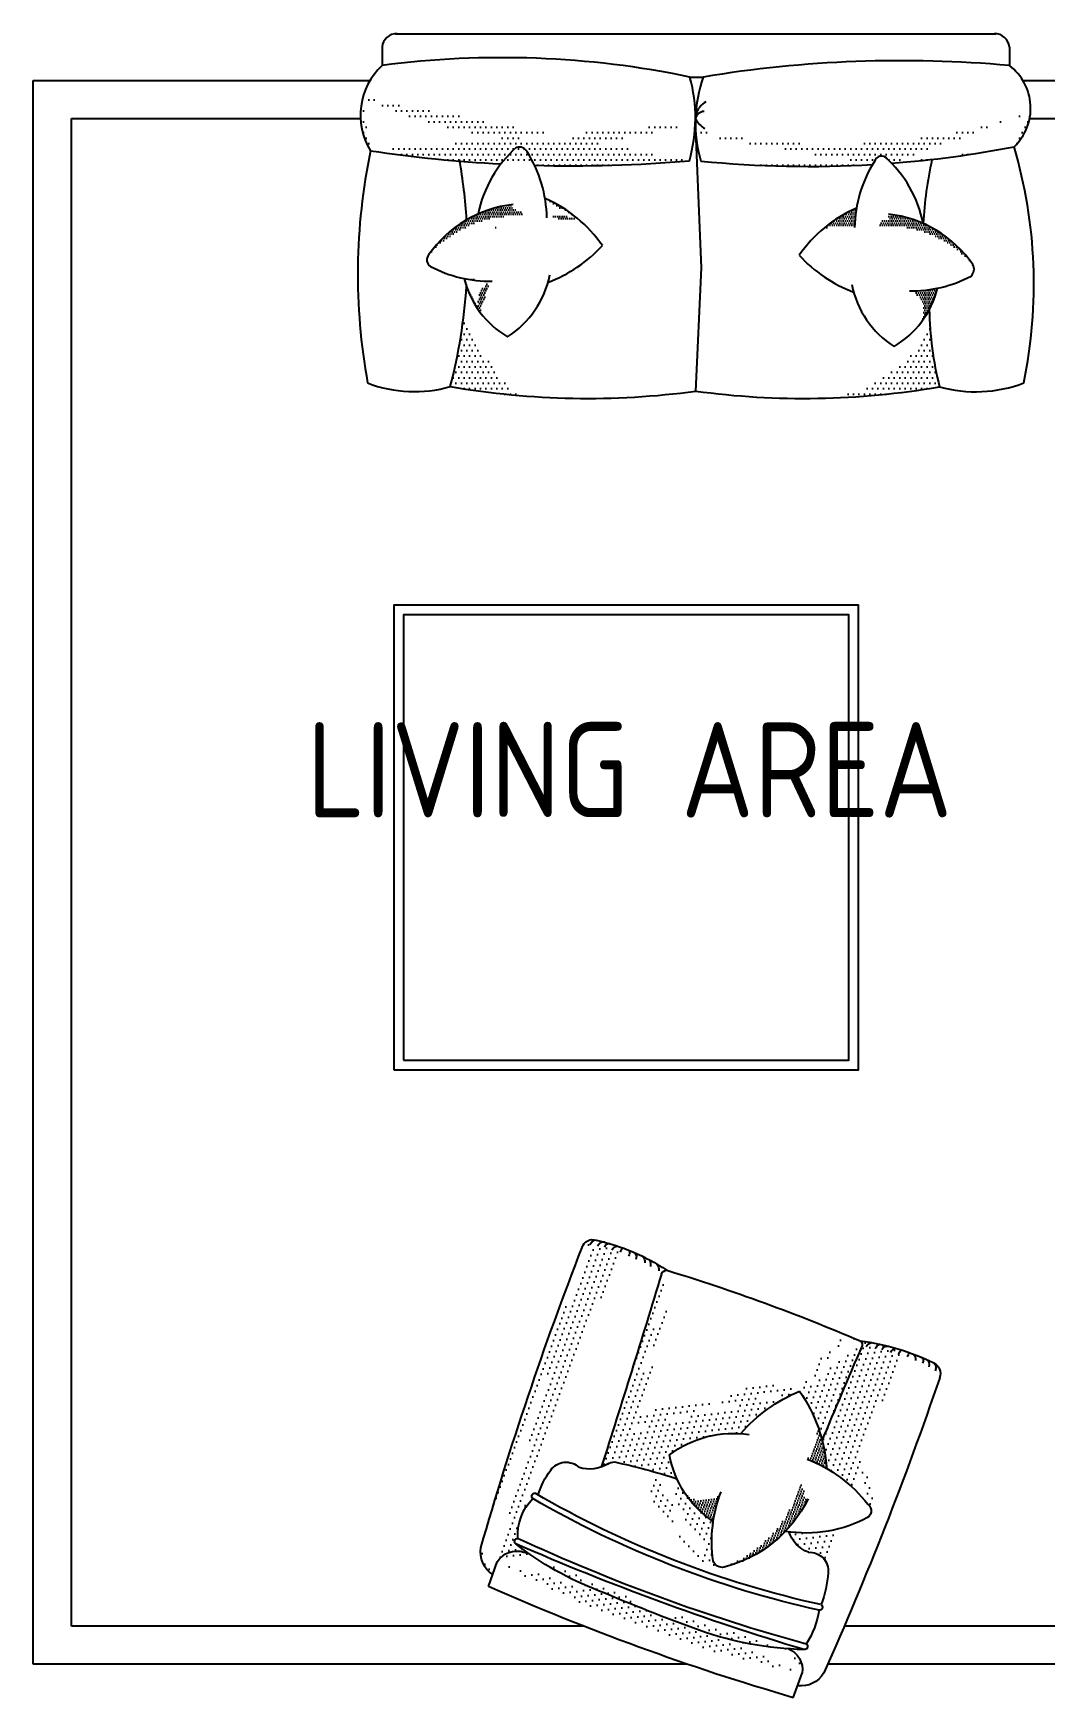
# Model space of a CAD drawing. Extents: x 94328 to 153134, y 57446 to 99026.
# Drawn here: x 112502 to 115156, y 75937 to 80303 of the extents above; entities that cross this region are included whole.
import ezdxf

# ---------------------------------------------------------------- set-up
doc = ezdxf.new("R2010")
doc.units = 0
doc.header["$LTSCALE"] = 1000
doc.header["$MEASUREMENT"] = 0
for name, color, linetype in [('FURNITURE', 31, 'CONTINUOUS'), ('PUB_TEXT', 7, 'CONTINUOUS'), ('家具', 44, 'CONTINUOUS')]:
    doc.layers.add(name, color=color, linetype=linetype)
doc.styles.get("Standard").update_dxf_attribs({"font": 'GBENOR', "bigfont": 'GBCBIG'})
pattern_1 = [(180, (75499.219, -15212.422), (-7.14375, 14.2875), [0, -14.2875])]
pattern_2 = [(180, (75499.2186, -15212.422), (-2.8575, 5.715), [0, -5.715])]
pattern_3 = [(69.954133, (-45238.1915, -68096.1296), (6.98307353, 0.79798927), [0, -6.2865])]
pattern_4 = [(69.954133, (36224.02, 2366.182), (17.457684, 1.994973), [0, -15.71625])]

# ---------------------------------------------------------------- blocks, each defined once
blk = doc.blocks.new('A$C6CBF3060')
at = {"layer": 'FURNITURE'}
h = blk.add_hatch(dxfattribs=at)
h.set_pattern_fill('DOTS', color=8, scale=9, angle=294.1331, style=0)
h.set_pattern_definition(pattern_4)
edge = h.paths.add_edge_path()
edge.add_ellipse((1556.5, 1080.3), major_axis=(-11, 11), ratio=1, start_angle=-4.5462, end_angle=47.964)
edge.add_ellipse((6774.2, -1270.6), major_axis=(-5387.7, 1970.2), ratio=1, start_angle=-4.09689, end_angle=3.14299)
edge.add_ellipse((1411.8, 336.3), major_axis=(-132.5, 48.5), ratio=1, start_angle=-7.3012, end_angle=22.638)
edge.add_ellipse((1270.8, 322.1), major_axis=(-5.66, 5.66), ratio=1, start_angle=-45.4458, end_angle=100.7478)
edge.add_ellipse((1777.4, 966.4), major_axis=(-585.2, 585.2), ratio=1, start_angle=96.8612, end_angle=99.7964)
edge.add_ellipse((2.7, -4302.7), major_axis=(-3374.7, 3374.7), ratio=1, start_angle=-60.7761, end_angle=-60.6106)
edge.add_ellipse((1268.3, 237), major_axis=(-56.2, 20.5), ratio=1, start_angle=-88.1126, end_angle=-11.5792)
edge.add_line((1217.4, 268.4), (1205.3, 235.3))
edge.add_ellipse((1242.3, 293.6), major_axis=(-64.8, 23.7), ratio=1, start_angle=370.1609, end_angle=437.7175, ccw=False)
edge.add_ellipse((10061.5, -2256), major_axis=(-8686.4, 3176.5), ratio=1, start_angle=358.85544, end_angle=364.00895, ccw=False)
edge.add_ellipse((1467.7, 1085.2), major_axis=(-20.2, 20.2), ratio=1, start_angle=-63.9554, end_angle=28.323, ccw=False)
edge.add_ellipse((1364.6, 593.1), major_axis=(-498.8, 182.5), ratio=1, start_angle=270.0794, end_angle=277.8865, ccw=False)
h = blk.add_hatch(dxfattribs=at)
h.set_pattern_fill('DOTS', color=8, scale=9, angle=294.1331, style=0)
h.set_pattern_definition(pattern_4)
edge = h.paths.add_edge_path()
edge.add_ellipse((1958.1, -14.6), major_axis=(-56.2, 20.6), ratio=1, start_angle=191.6731, end_angle=266.5678, ccw=False)
edge.add_ellipse((2612.9, 2850.9), major_axis=(-2756.9, 1008), ratio=1, start_angle=81.6988, end_angle=98.3769, ccw=False)
edge.add_ellipse((1268.3, 237), major_axis=(-56.2, 20.5), ratio=1, start_angle=271.9055, end_angle=348.439, ccw=False)
edge.add_ellipse((2.7, -4302.7), major_axis=(-3374.7, 3374.7), ratio=1, start_angle=299.2239, end_angle=299.3894, ccw=False)
edge.add_ellipse((1777.4, 966.4), major_axis=(-777.3, 284.2), ratio=1, start_angle=74.8796, end_angle=89.2708)
edge.add_ellipse((3480.5, 4888.4), major_axis=(-4792.9, 1750.8), ratio=1, start_angle=87.0252, end_angle=90.2052)
edge.add_ellipse((2042, 916.3), major_axis=(-824.8, 301.5), ratio=1, start_angle=90.439, end_angle=106.1597)
edge = h.paths.add_edge_path()
edge.add_ellipse((2147.2, 320.7), major_axis=(-345.1, 125.2), ratio=1, start_angle=11.5872, end_angle=27.7437)
edge.add_ellipse((1808.7, 281.3), major_axis=(-19.4, 19.4), ratio=1, start_angle=67.5018, end_angle=105.4237)
edge.add_ellipse((1821.5, 403.2), major_axis=(-139.1, 50.8), ratio=1, start_angle=37.3002, end_angle=99.8462, ccw=False)
edge.add_ellipse((1757.1, 473.3), major_axis=(-129.2, 47.3), ratio=1, start_angle=366.2437, end_angle=436.0185, ccw=False)
edge.add_ellipse((1178.4, -1084.9), major_axis=(-1552.2, 566.1), ratio=1, start_angle=272.0551, end_angle=274.4079, ccw=False)
edge.add_ellipse((1934.9, 598.6), major_axis=(-254.2, 92.8), ratio=1, start_angle=44.4843, end_angle=76.1414)
edge = h.paths.add_edge_path()
edge.add_ellipse((1930.3, 535.6), major_axis=(-185.2, 67.8), ratio=1, start_angle=266.2576, end_angle=332.7344, ccw=False)
edge.add_ellipse((2173.4, 327.6), major_axis=(-395.7, 144.8), ratio=1, start_angle=-47.1009, end_angle=-21.051)
edge.add_ellipse((1836.7, 329.1), major_axis=(-259.6, 95), ratio=1, start_angle=-73.9179, end_angle=-32.5329)
edge.add_ellipse((1934.9, 598.6), major_axis=(-253.8, 93.8), ratio=1, start_angle=30.8691, end_angle=44.7181)
edge.add_ellipse((1178.4, -1084.9), major_axis=(-1551.7, 567.4), ratio=1, start_angle=-87.8962, end_angle=-82.0324)
edge.add_ellipse((1524.6, 499.8), major_axis=(-21.7, 21.7), ratio=1, start_angle=-46.4268, end_angle=-9.6428)
edge.add_ellipse((1459.8, 601.6), major_axis=(-63.6, 63.6), ratio=1, start_angle=154.7799, end_angle=166.4795, ccw=False)
edge.add_ellipse((-32929.9, 11526.3), major_axis=(-34080.7, 12019.2), ratio=1, start_angle=181.68914, end_angle=181.82896)
edge.add_ellipse((1733.9, 370.9), major_axis=(-297, 108.5), ratio=1, start_angle=278.6109, end_angle=333.3794, ccw=False)
edge = h.paths.add_edge_path()
edge.add_ellipse((284.1, -3531.4), major_axis=(-3371.5, 3371.5), ratio=1, start_angle=291.7047, end_angle=292.1477, ccw=False)
edge.add_ellipse((2160, 836.6), major_axis=(-10.5, 10.5), ratio=1, start_angle=205.0322, end_angle=274.2593, ccw=False)
edge.add_ellipse((14789.4, -4660.8), major_axis=(-12920.2, 4731), ratio=1, start_angle=-3.4156, end_angle=-2.30487)
edge.add_ellipse((1689.1, 489.6), major_axis=(-369, 134.7), ratio=1, start_angle=214.2625, end_angle=233.9844)
edge.add_ellipse((2290.3, 616.5), major_axis=(-272.7, 99.8), ratio=1, start_angle=322.2465, end_angle=361.5576, ccw=False)
edge = h.paths.add_edge_path()
edge.add_ellipse((3597.7, 106.1), major_axis=(-1399.2, 511.7), ratio=1, start_angle=-8.5592, end_angle=6.2669)
edge.add_ellipse((1897.3, 193.6), major_axis=(-346.5, 127.5), ratio=1, start_angle=246.8199, end_angle=260.344)
edge.add_ellipse((1689.1, 489.6), major_axis=(-368.7, 135.4), ratio=1, start_angle=203.7201, end_angle=214.3835)
edge.add_ellipse((14789.4, -4660.8), major_axis=(-12920.7, 4729.6), ratio=1, start_angle=356.57818, end_angle=357.6889, ccw=False)
edge.add_ellipse((2160, 836.6), major_axis=(-10.5, 10.5), ratio=1, start_angle=205.0322, end_angle=274.2593)
edge.add_ellipse((2096.2, 249.8), major_axis=(-565.9, 207.3), ratio=1, start_angle=271.347, end_angle=283.1166, ccw=False)
edge = h.paths.add_edge_path()
edge.add_ellipse((2618.4, 159.5), major_axis=(-511.6, 187.4), ratio=1, start_angle=-0.8192, end_angle=9.3733)
edge.add_ellipse((2037, 244.6), major_axis=(-45.9, 16.8), ratio=1, start_angle=219.754, end_angle=294.1892)
edge.add_ellipse((2067.3, 376.8), major_axis=(-84.5, 30.9), ratio=1, start_angle=399.4447, end_angle=447.9766, ccw=False)
edge.add_ellipse((2026.7, 687.1), major_axis=(-322.2, 117.8), ratio=1, start_angle=102.6731, end_angle=124.0489)
edge = h.paths.add_edge_path()
edge.add_ellipse((2177.9, 402.1), major_axis=(-14.7, 14.7), ratio=1, start_angle=216.0867, end_angle=281.2368)
edge.add_ellipse((1897.3, 193.6), major_axis=(-347, 126.4), ratio=1, start_angle=237.7085, end_angle=246.6281)
edge.add_ellipse((3597.7, 106.1), major_axis=(-1401, 506.7), ratio=1, start_angle=363.7331, end_angle=366.0656, ccw=False)
edge.add_ellipse((2069.5, 430.1), major_axis=(-124.7, 45.6), ratio=1, start_angle=186.4904, end_angle=243.0489, ccw=False)
edge = h.paths.add_edge_path()
edge.add_ellipse((1733.9, 370.9), major_axis=(-297.2, 108.1), ratio=1, start_angle=-39.7726, end_angle=-26.7036)
edge.add_ellipse((-32929.9, 11526.3), major_axis=(-33926.4, 12448.1), ratio=1, start_angle=182.55164, end_angle=183.25304)
edge.add_ellipse((1662.1, 1018.3), major_axis=(-10.5, 10.5), ratio=1, start_angle=-44.3511, end_angle=24.8761, ccw=False)
edge.add_ellipse((284.1, -3531.4), major_axis=(-3371.5, 3371.5), ratio=1, start_angle=297.9769, end_angle=298.2036, ccw=False)
edge.add_ellipse((213.8, 1224), major_axis=(-1389.3, 507.9), ratio=1, start_angle=176.9962, end_angle=192.454, ccw=False)
h = blk.add_hatch(dxfattribs=at)
h.set_pattern_fill('DOTS', color=8, scale=3.6, angle=294.1331, style=0)
h.set_pattern_definition(pattern_3)
edge = h.paths.add_edge_path()
edge.add_ellipse((1897.3, 193.6), major_axis=(-347, 126.3), ratio=1, start_angle=260.1353, end_angle=268.9144)
edge.add_ellipse((1932.5, 615.1), major_axis=(-116.7, 42.7), ratio=1, start_angle=161.8373, end_angle=207.0143)
edge.add_ellipse((1689.1, 489.6), major_axis=(-369.2, 134.2), ratio=1, start_angle=203.5316, end_angle=220.9521, ccw=False)
h = blk.add_hatch(dxfattribs=at)
h.set_pattern_fill('DOTS', color=8, scale=3.6, angle=294.1331, style=0)
h.set_pattern_definition(pattern_3)
edge = h.paths.add_edge_path()
edge.add_ellipse((2147.2, 320.7), major_axis=(-344.8, 126), ratio=1, start_angle=0.0352, end_angle=11.7307)
edge.add_ellipse((1934.9, 598.6), major_axis=(-254.2, 92.7), ratio=1, start_angle=413.3824, end_angle=436.1354, ccw=False)
edge.add_ellipse((1757.4, 500.7), major_axis=(-66, 24.1), ratio=1, start_angle=66.3692, end_angle=149.7202)
h = blk.add_hatch(dxfattribs=at)
h.set_pattern_fill('DOTS', color=8, scale=3.6, angle=294.1331, style=0)
h.set_pattern_definition(pattern_3)
edge = h.paths.add_edge_path()
edge.add_spline(control_points=[(2012, 472.5), (2017, 467.4), (2026.4, 457.8), (2017, 436.1), (2028.5, 434.2), (2033.1, 433.5)], knot_values=[0, 0, 0, 0, 0.799096, 1.505125, 1.97631, 1.97631, 1.97631, 1.97631], degree=3, periodic=0)
edge.add_ellipse((1725.9, 586.1), major_axis=(-322.2, 117.7), ratio=1, start_angle=124.7235, end_angle=173.6471, ccw=False)
edge.add_ellipse((1686.6, 569.4), major_axis=(-318.8, 116.7), ratio=1, start_angle=131.904, end_angle=183.5158)
at = {"layer": '家具'}
h = blk.add_hatch(dxfattribs=at)
h.set_pattern_fill('DOTS', color=8, scale=254, angle=180, style=0)
h.set_pattern_definition(pattern_1)
edge = h.paths.add_edge_path()
edge.add_ellipse((1333.1, 4056), major_axis=(-0.6, 404.1), ratio=1, start_angle=253.7831, end_angle=268.0371, ccw=False)
edge.add_ellipse((1413.2, 7484.2), major_axis=(-0.2, 3553.9), ratio=1, start_angle=171.4473, end_angle=184.9699, ccw=False)
edge.add_ellipse((1035.8, 4063.3), major_axis=(0, 177.5), ratio=1, start_angle=75.0367, end_angle=121.7715, ccw=False)
edge.add_ellipse((1388.2, 5227.6), major_axis=(-0.1, 1235.1), ratio=1, start_angle=154.9, end_angle=196.3985)
h = blk.add_hatch(dxfattribs=at)
h.set_pattern_fill('DOTS', color=8, scale=254, angle=180, style=0)
h.set_pattern_definition(pattern_1)
edge = h.paths.add_edge_path()
edge.add_line((1738.7, 4013.1), (1738.1, 4026.1))
edge.add_ellipse((2096.3, 5652.3), major_axis=(0.1, 1665.1), ratio=1, start_angle=167.5822, end_angle=198.2003)
edge.add_ellipse((2476.9, 4081.6), major_axis=(-0.2, 139.8), ratio=1, start_angle=223.4231, end_angle=265.3278, ccw=False)
edge.add_ellipse((2033.7, 6783.9), major_axis=(2.8, 2855.1), ratio=1, start_angle=184.4362, end_angle=190.9477, ccw=False)
edge.add_ellipse((2028.9, 3718.9), major_axis=(-220.5, 220.5), ratio=1, start_angle=269.3929, end_angle=272.2562)
edge.add_ellipse((2225.2, 3936.9), major_axis=(0, 18.9), ratio=1, start_angle=-54.3614, end_angle=76.2974)
edge.add_ellipse((2490.6, 3762.3), major_axis=(-237.4, 237.4), ratio=1, start_angle=12.7428, end_angle=14.2816)
edge.add_ellipse((2033.7, 6783.9), major_axis=(0.1, 2855.1), ratio=1, start_angle=174.3246, end_angle=183.3825, ccw=False)
edge.add_ellipse((2107.6, 4042.9), major_axis=(-0.5, 370.2), ratio=1, start_angle=94.5435, end_angle=105.6157, ccw=False)
h = blk.add_hatch(dxfattribs=at)
h.set_pattern_fill('DOTS', color=8, scale=101.6, angle=180, style=0)
h.set_pattern_definition(pattern_2)
edge = h.paths.add_edge_path()
edge.add_ellipse((1011.9, 3787.7), major_axis=(0, 335.7), ratio=1, start_angle=271.0356, end_angle=279.8147, ccw=False)
edge.add_ellipse((1382.8, 3686.4), major_axis=(-0.1, 113), ratio=1, start_angle=332.9891, end_angle=378.1662, ccw=False)
edge.add_ellipse((1199.7, 3517.6), major_axis=(1.1, 357.1), ratio=1, start_angle=-40.8336, end_angle=-23.413)
h = blk.add_hatch(dxfattribs=at)
h.set_pattern_fill('DOTS', color=8, scale=101.6, angle=180, style=0)
h.set_pattern_definition(pattern_2)
edge = h.paths.add_edge_path()
edge.add_spline(control_points=[(1285.7, 3798.6), (1282.9, 3804.5), (1277.7, 3815.6), (1256.2, 3814.2), (1258.2, 3824.7), (1259, 3828.9)], knot_values=[0, 0, 0, 0, 0.799096, 1.505125, 1.97631, 1.97631, 1.97631, 1.97631], degree=3, periodic=0)
edge.add_ellipse((1293.6, 3518.9), major_axis=(0, 311.9), ratio=1, start_angle=6.3817, end_angle=55.3052)
edge.add_ellipse((1267.1, 3490.6), major_axis=(0.1, 308.6), ratio=1, start_angle=356.566, end_angle=408.1778, ccw=False)
h = blk.add_hatch(dxfattribs=at)
h.set_pattern_fill('DOTS', color=8, scale=101.6, angle=180, style=0)
h.set_pattern_definition(pattern_2)
edge = h.paths.add_edge_path()
edge.add_ellipse((2490.6, 3762.3), major_axis=(-0.3, 335.7), ratio=1, start_angle=80.1377, end_angle=88.9167)
edge.add_ellipse((2119.7, 3661), major_axis=(0.1, 113), ratio=1, start_angle=-18.1713, end_angle=27.0058)
edge.add_ellipse((2302.8, 3492.2), major_axis=(0.1, 357.1), ratio=1, start_angle=383.612, end_angle=401.0325, ccw=False)
h = blk.add_hatch(dxfattribs=at)
h.set_pattern_fill('DOTS', color=8, scale=101.6, angle=180, style=0)
h.set_pattern_definition(pattern_2)
edge = h.paths.add_edge_path()
edge.add_spline(control_points=[(2216.8, 3773.3), (2219.6, 3779.1), (2224.8, 3790.2), (2246.3, 3788.8), (2244.3, 3799.3), (2243.5, 3803.5)], knot_values=[0, 0, 0, 0, 0.799096, 1.505125, 1.97631, 1.97631, 1.97631, 1.97631], degree=3, periodic=0)
edge.add_ellipse((2208.9, 3493.6), major_axis=(-0.1, 311.9), ratio=1, start_angle=304.678, end_angle=353.6015, ccw=False)
edge.add_ellipse((2235.4, 3465.2), major_axis=(-0.1, 308.6), ratio=1, start_angle=-48.176, end_angle=3.4358)
h = blk.add_hatch(dxfattribs=at)
h.set_pattern_fill('DOTS', color=8, scale=101.6, angle=180, style=0)
h.set_pattern_definition(pattern_2)
edge = h.paths.add_edge_path()
edge.add_ellipse((1198.2, 3961.4), major_axis=(-0.6, 333.7), ratio=1, start_angle=168.2046, end_angle=179.9001, ccw=False)
edge.add_ellipse((1369.4, 3693.5), major_axis=(1.2, 246), ratio=1, start_angle=104.1321, end_angle=126.8851)
edge.add_ellipse((1230.5, 3572.5), major_axis=(0, 63.9), ratio=1, start_angle=30.2932, end_angle=113.6442, ccw=False)
h = blk.add_hatch(dxfattribs=at)
h.set_pattern_fill('DOTS', color=8, scale=101.6, angle=180, style=0)
h.set_pattern_definition(pattern_2)
edge = h.paths.add_edge_path()
edge.add_ellipse((2304.3, 3936), major_axis=(-0.7, 333.7), ratio=1, start_angle=179.8733, end_angle=191.5688)
edge.add_ellipse((2133.2, 3668.1), major_axis=(-0.9, 246), ratio=1, start_angle=233.176, end_angle=255.9291, ccw=False)
edge.add_ellipse((2272, 3547.1), major_axis=(0.1, 63.9), ratio=1, start_angle=246.3994, end_angle=329.7504)
h = blk.add_hatch(dxfattribs=at)
h.set_pattern_fill('DOTS', color=8, scale=254, angle=180, style=0)
h.set_pattern_definition(pattern_1)
edge = h.paths.add_edge_path()
edge.add_ellipse((1571.4, 3683.1), major_axis=(-0.1, 460.3), ratio=1, start_angle=106.8531, end_angle=140.5417)
edge.add_ellipse((1454.4, 5420.1), major_axis=(1.1, 2099.9), ratio=1, start_angle=170.1529, end_angle=175.2363, ccw=False)
edge.add_ellipse((-258.6, 3704), major_axis=(0.4, 1398), ratio=1, start_angle=255.406, end_angle=263.6712)
edge = h.paths.add_edge_path()
edge.add_ellipse((3281.3, 3573.3), major_axis=(-0.9, 930.8), ratio=1, start_angle=93.5701, end_angle=103.7847)
edge.add_ellipse((2021.5, 5420.1), major_axis=(-0.9, 2099.9), ratio=1, start_angle=181.6447, end_angle=189.7341, ccw=False)
edge.add_ellipse((2043.8, 3660.1), major_axis=(-0.1, 341.2), ratio=1, start_angle=186.5318, end_angle=244.7055)
at = {"layer": 'FURNITURE', "color": 8, "extrusion": (0, 0, -1)}
for centre, major_axis, start_param, end_param in [((1467.7, 1085.2), (-20.2, 20.2), 5.788856, 7.399418), ((1478.3, 1095.8), (-12.5, 12.5), 5.746809, 7.017476), ((1495.6, 1092.2), (-11.1, 11.1), 5.805674, 7.300654), ((1510.3, 1093), (-7.58, 7.58), 5.585792, 7.351955), ((1534.3, 1078.6), (-12.8, 12.8), 5.986696, 7.000917), ((1556.5, 1080.3), (-11, 11), 5.501114, 6.341849), ((1542.7, 1080.4), (-15.3, 15.3), 2.148488, 2.823794), ((1566.8, 1068.5), (-11, 11), 1.651909, 2.800308), ((1586.7, 1055.9), (-12.6, 12.6), 1.493778, 2.552903), ((1596.6, 1048.7), (-16.3, 16.3), 1.847658, 2.605152), ((1619.9, 1035.2), (-15, 15), 1.624622, 2.507271), ((1662.1, 1018.3), (-10.5, 10.5), 5.849015, 7.057258), ((2160, 836.6), (-10.5, 10.5), 1.496457, 2.704699), ((2203.3, 822.4), (-15, 15), 6.046443, 6.929092), ((2229.7, 817.7), (-16.3, 16.3), 5.948562, 6.706057), ((2241.9, 816.8), (-12.6, 12.6), 6.000811, 7.059936), ((2265.3, 813.6), (-11, 11), 5.753406, 6.901805), ((2291.4, 807.3), (-15.3, 15.3), 5.729921, 6.405227), ((2280.7, 816), (-11, 11), 2.211866, 3.052601), ((2296.6, 800.5), (-12.8, 12.8), 1.552797, 2.567019), ((2324.3, 796), (-7.58, 7.58), 1.20176, 2.967923), ((2335, 786), (-11.1, 11.1), 1.253061, 2.74804), ((2350.6, 777.5), (-12.5, 12.5), 1.536238, 2.806905), ((2348.4, 762.1), (-22.3, 22.3), 1.250037, 2.708111)]:
    blk.add_ellipse(centre, major_axis=major_axis, ratio=1, start_param=start_param, end_param=end_param, dxfattribs=at)
at = {"layer": '家具'}
for p, q in [((915, 4241.6), (915, 4193.3)), ((950.4, 4276.7), (2525.5, 4276.7)), ((2560.9, 4241.6), (2560.9, 4193.3)), ((0, 0), (0, 4154.3)), ((0, 4154.3), (883.4, 4154.3)), ((2596.3, 4154.3), (2818, 4154.3)), ((1752.8, 3662.6), (1737.5, 4042.9)), ((1738, 3339.4), (1752.8, 3662.6)), ((1193.9, 203.9), (1217.4, 268.4)), ((1176, 0), (0, 0)), ((1715.7, 0), (1176, 0)), ((2998.5, 0), (2084.3, 0)), ((1993.8, -87.9), (2017.3, -23.4))]:
    blk.add_line(p, q, dxfattribs=at)
at = {"layer": '家具', "color": 8}
for p, q in [((100, 100), (100, 4054.3)), ((100, 4054.3), (858.5, 4054.3)), ((2614, 4054.3), (2818, 4054.3)), ((1194.5, 100), (100, 100)), ((1443.1, 100), (1194.5, 100)), ((2909.3, 100), (2127.8, 100))]:
    blk.add_line(p, q, dxfattribs=at)
at = {"layer": '家具'}
blk.add_lwpolyline([(946.1, 1559), (2165.3, 1559), (2165.3, 2778.2), (946.1, 2778.2)], close=True, dxfattribs=at)
at = {"layer": '家具', "color": 8}
blk.add_lwpolyline([(971.5, 1584.4), (2139.9, 1584.4), (2139.9, 2752.8), (971.5, 2752.8)], close=True, dxfattribs=at)
at = {"layer": '家具'}
for centre, major_axis, start_param, end_param in [((952.7, 4239), (0, 37.7), -0.059439, 1.503211), ((2523.3, 4239), (0, 37.7), -1.503131, 0.059518), ((1035.8, 4063.3), (0, 177.5), 0.748333, 2.125117), ((1229.9, 1799.5), (0, 2414.5), -0.205551, 0.13079), ((2276.9, 1040.4), (0, 3165.7), -0.089851, 0.1648), ((2476.9, 4081.6), (0, 139.8), 3.901164, 5.638262), ((1333.1, 4056), (0, 404.1), 4.430918, 4.980731), ((1738, 15385.9), (1, 11222.8), 3.140321, 3.143422), ((2107.6, 4042.9), (0, 370.2), 1.239892, 1.844778), ((1760.7, 4049.6), (16.5, 16.5), 0.809638, 2.19103), ((1797.6, 4044.7), (0, 63.1), 0.553914, 1.223847), ((1793.4, 4082.6), (-0.1, 63), 2.050244, 2.622206), ((1473.6, 3744.3), (0, 311.9), 0.719943, 1.377566), ((1274.5, 3955.6), (17, 17), 5.981, 7.341733), ((2033.7, 6783.9), (-0.2, 2855.1), 3.217991, 3.331638), ((1352.5, 3619.6), (0, 1272.8), 4.507657, 4.999626), ((2436.8, 3645.8), (0, 1585.4), 1.364951, 1.751521), ((1413.2, 7484.2), (-0.7, 3553.9), 2.992198, 3.089001), ((-258.6, 3704), (-0.3, 1398), -1.510434, -1.397242), ((1011.9, 3787.7), (0, 335.7), -1.552776, -1.007836), ((1413.2, 7484.2), (0.1, 3553.9), 3.114005, 3.228416), ((2033.7, 6783.9), (0, 2855.1), 3.042522, 3.200611), ((2490.6, 3762.3), (0.1, 335.7), 1.008007, 1.552947), ((2225.2, 3936.9), (0, 18.9), -0.948784, 1.331642), ((2028.9, 3718.9), (0, 311.9), -1.377468, -0.719845), ((3302.4, 3732.7), (0.1, 968.5), 1.349227, 1.523264), ((1199.7, 3517.6), (0, 357.1), -0.9646, -0.411931), ((1293.6, 3518.9), (0, 311.9), 0.111288, 0.965164), ((2302.8, 3492.2), (0, 357.1), 0.41188, 0.964548), ((2208.9, 3493.6), (0, 311.9), -0.965228, -0.111352), ((1212.3, 3981.6), (0, 383.1), 3.510011, 3.964667), ((1052.3, 3683.5), (0, 19.9), 0.858698, 2.615875), ((2290.2, 3956.2), (0.1, 383.1), 2.318833, 2.773489), ((2443.4, 3659.3), (0, 24.9), 3.884481, 5.208207), ((1198.2, 3961.4), (0, 333.7), 2.655375, 3.157754), ((1369.4, 3693.5), (0, 246), 1.8128, 2.60703), ((1108.7, 3693.6), (0, 251.3), 3.710246, 4.514057), ((2304.3, 3936), (0, 333.7), 3.125401, 3.627781), ((-258.6, 3704), (-0.1, 1398), 4.457327, 4.648042), ((2393.8, 3668.2), (0, 251.3), 1.769158, 2.572969), ((2133.2, 3668.1), (0, 246), 3.676067, 4.470298), ((3281.3, 3573.3), (-0.1, 930.8), 1.592173, 1.812239), ((999.8, 3676.7), (0, 338.8), 2.771426, 3.424134), ((1454.4, 5420.1), (0, 2099.9), 2.969188, 3.277023), ((2021.5, 5420.1), (0, 2099.9), 3.006159, 3.311935), ((2472.5, 3692.6), (0, 355), 2.870484, 3.505136)]:
    blk.add_ellipse(centre, major_axis=major_axis, ratio=1, start_param=start_param, end_param=end_param, dxfattribs=at)
at = {"layer": '家具', "extrusion": (0, 0, -1)}
for centre, major_axis, start_param, end_param in [((10061.5, -2256), (-8686.7, 3175.8), -0.069888, 0.020058), ((1364.6, 593.1), (-498.8, 182.4), 1.433417, 1.814484), ((-32929.9, 11526.3), (-33960.9, 12353.7), 3.087598, 3.10228), ((284.1, -3531.4), (-4478.1, 1637.2), 1.51345, 1.626878), ((14789.4, -4660.8), (-12917.8, 4737.6), 0.039717, 0.059103), ((2096.2, 249.8), (-566, 206.9), 1.34258, 1.678084), ((-6374.3, 3741.1), (-8686.5, 3176.2), 3.120221, 3.210167), ((2173.4, 327.6), (-395.8, 144.6), 0.367815, 0.822471), ((1689.1, 489.6), (-368.9, 135.1), 2.175983, 2.728652), ((1836.7, 329.1), (-259.6, 94.9), 0.568162, 1.371973), ((1397.9, 480.9), (-46, 16.8), 0.252665, 1.991468), ((1459.8, 601.6), (-84.5, 30.9), 3.812255, 4.675958), ((1524.6, 499.8), (-21.7, 21.7), 0.168298, 0.810301), ((1178.4, -1084.9), (-1551.7, 567.4), 1.431784, 1.534127), ((1934.9, 598.6), (-254.1, 92.9), -1.329599, -0.535369), ((1897.3, 193.6), (-346.8, 126.8), 1.588168, 2.133109), ((1503.5, 393.8), (-174.4, 63.8), -0.078606, 0.316058), ((1315.6, 440.4), (-5.66, 5.66), 4.642131, 7.193692), ((2622.9, 2692.4), (-2438.6, 891.7), 4.577732, 4.889025), ((2147.2, 320.7), (-344.8, 126.1), -0.486992, 0.015388), ((1411.8, 336.3), (-132.5, 48.4), -0.394856, 0.418392), ((2625.7, 2699.5), (-2460, 899.4), 4.578824, 4.887972), ((1725.9, 586.1), (-322.2, 117.7), 3.252533, 4.10641), ((2177.9, 402.1), (-14.7, 14.7), 1.374676, 3.655102), ((2026.7, 687.1), (-322.2, 117.7), 3.861152, 4.518775), ((1270.8, 322.1), (-5.66, 5.66), 4.524804, 7.076364), ((1777.4, 966.4), (-777.2, 284.4), -1.558355, -1.255952), ((3923.8, 6395), (-6231.6, 2278.4), 4.652553, 4.773957), ((3303.8, 4703.7), (-4529.8, 1656), 4.629596, 4.797014), ((2067.3, 376.8), (-84.5, 30.9), -1.53593, -0.672228), ((1242.3, 293.6), (-64.8, 23.7), -1.356166, -0.177082), ((1268.3, 237), (-56.2, 20.6), 0.201528, 1.537288), ((2.7, -4302.7), (3374.7, 3374.7), -0.512942, -0.510053), ((1808.7, 281.3), (-19.4, 19.4), 3.781331, 5.105057), ((2037, 244.6), (-45.9, 16.8), 1.148556, 2.88736), ((1791, 262.4), (-277.5, 101.6), 2.866796, 3.158439), ((3793, 6085.1), (-6038.8, 2208.1), 4.64544, 4.777957), ((3480.5, 4888.4), (-4792.4, 1752.3), 4.708491, 4.763991), ((1818.9, 182.8), (-231.4, 84.7), 2.958722, 3.348066), ((2062.8, 149.4), (-5.53, 5.53), 1.319723, 4.038525), ((2042, 916.3), (-824.8, 301.4), 4.384673, 4.704757), ((2023.6, 46), (-5.53, 5.53), 1.396785, 4.115587), ((1958.1, -14.6), (-56.2, 20.5), 1.603489, 2.939249), ((2014.5, 11.8), (-64.8, 23.7), 3.317606, 4.49669)]:
    blk.add_ellipse(centre, major_axis=major_axis, ratio=1, start_param=start_param, end_param=end_param, dxfattribs=at)

msp = doc.modelspace()

# ---------------------------------------------------------------- block references
at = {"layer": '家具'}
msp.add_blockref('A$C6CBF3060', (112502.2, 76024.9), dxfattribs=at)

# ---------------------------------------------------------------- texts
at = {"layer": 'PUB_TEXT'}
msp.add_text('LIVING AREA', height=250, dxfattribs=at).set_placement((113219.2, 78246.1))

doc.saveas('drawing.dxf')
